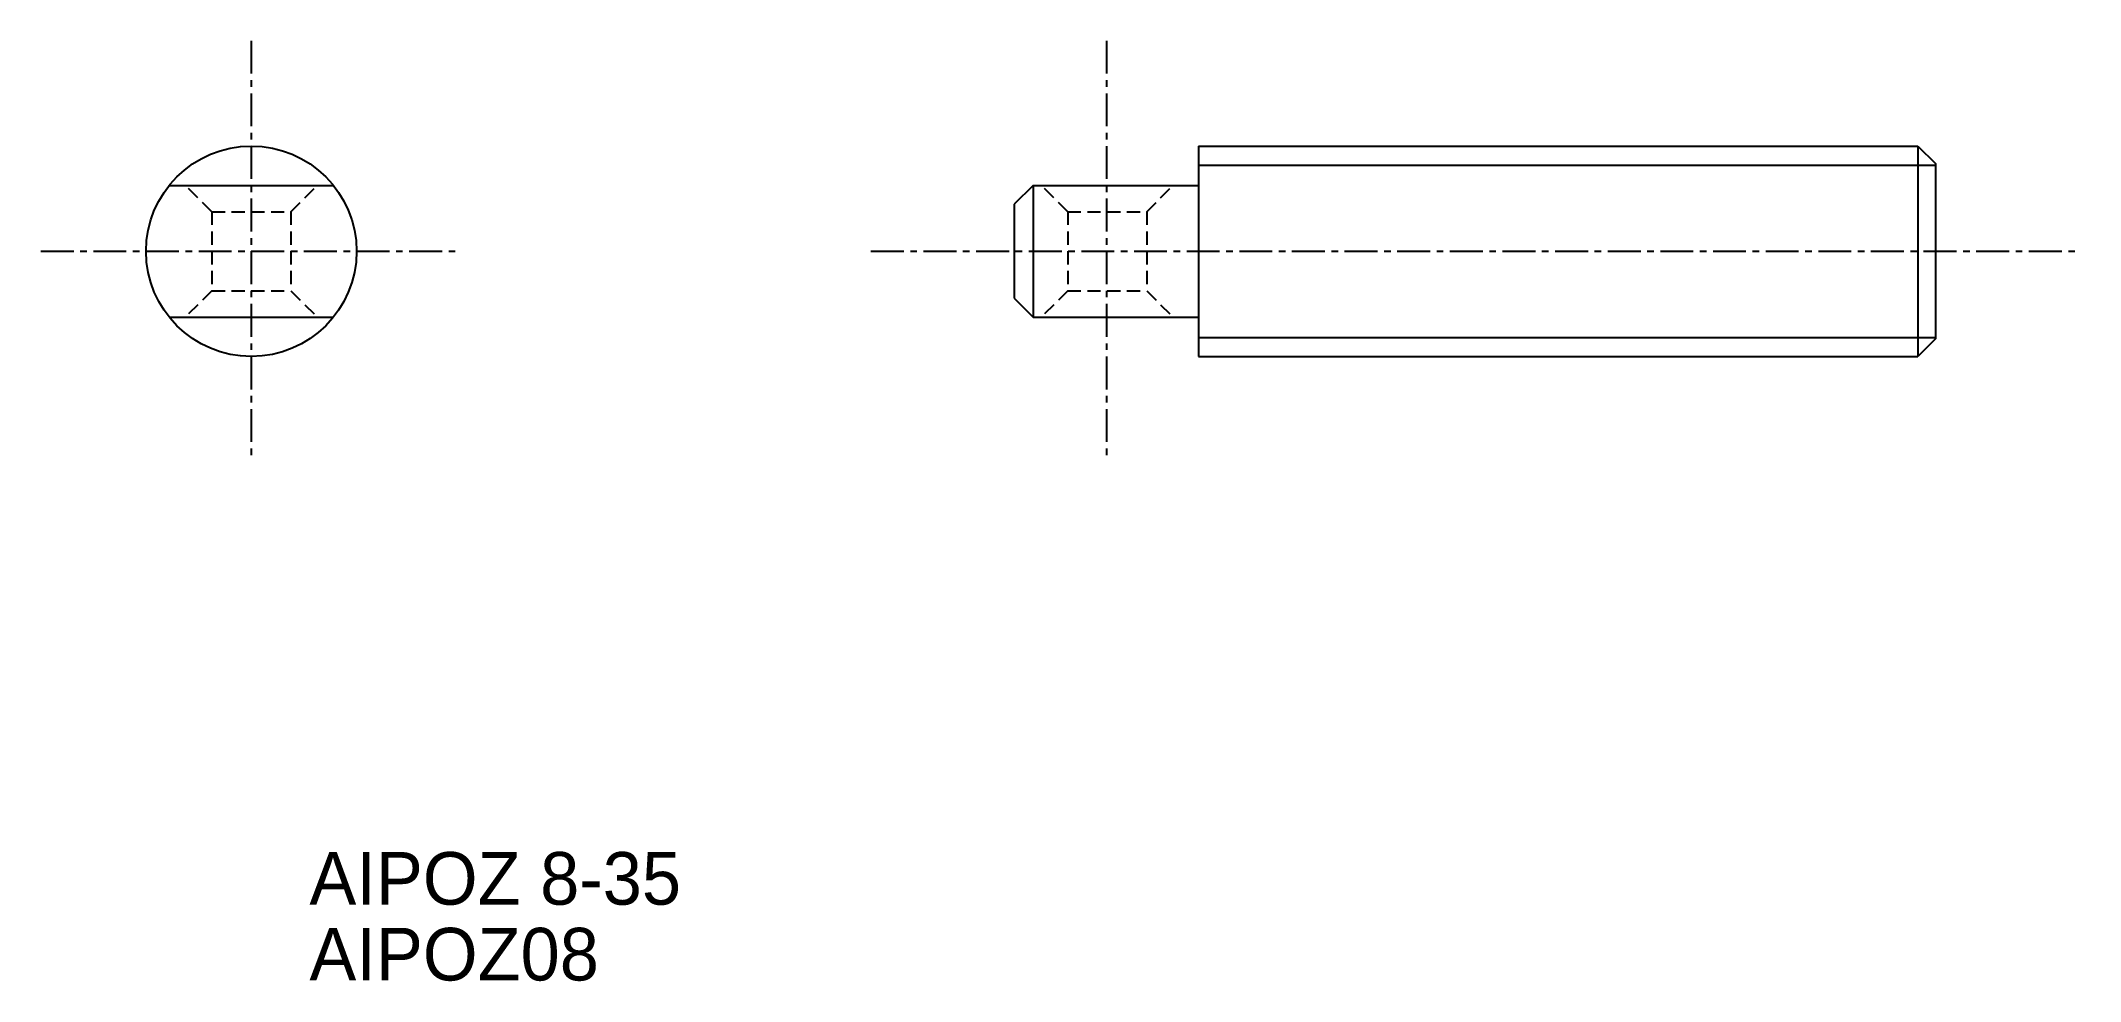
# Model space of a CAD drawing. Extents: x 53.4 to 130.9, y 108.1 to 143.9.
import ezdxf

# ---------------------------------------------------------------- set-up
doc = ezdxf.new("R2010")
doc.units = 0
doc.linetypes.add('CENTER', pattern=[2, 1.25, -0.25, 0.25, -0.25])
doc.linetypes.add('DASHED', pattern=[0.75, 0.5, -0.25])
doc.layers.get('0').update_dxf_attribs({"linetype": 'CONTINUOUS'})
doc.layers.add('CENTER', color=1, linetype='CENTER')

msp = doc.modelspace()

# ---------------------------------------------------------------- linework, layer by layer
at = {"color": 7, "linetype": 'CONTINUOUS'}
for p, q in [((97.377, 139.856), (124.711, 139.856)), ((97.377, 139.856), (97.377, 131.856)), ((124.711, 139.856), (125.377, 139.189)), ((124.711, 139.856), (124.711, 131.856)), ((125.377, 139.189), (125.377, 132.523)), ((58.264, 138.356), (64.509, 138.356)), ((91.091, 138.356), (90.377, 137.642)), ((91.091, 138.356), (91.091, 133.356)), ((91.091, 138.356), (97.377, 138.356)), ((90.377, 137.642), (90.377, 134.07)), ((90.377, 134.07), (91.091, 133.356)), ((58.264, 133.356), (64.509, 133.356)), ((91.091, 133.356), (97.377, 133.356)), ((125.377, 132.523), (124.711, 131.856)), ((97.377, 131.856), (124.711, 131.856))]:
    msp.add_line(p, q, dxfattribs=at)
at = {"color": 3, "linetype": 'CONTINUOUS'}
for p, q in [((97.377, 139.134), (125.377, 139.134)), ((97.377, 132.578), (125.377, 132.578))]:
    msp.add_line(p, q, dxfattribs=at)
at = {"color": 3, "linetype": 'DASHED'}
for p, q in [((59.886, 137.356), (58.886, 138.356)), ((62.886, 137.356), (63.886, 138.356)), ((92.407, 137.356), (91.407, 138.356)), ((95.407, 137.356), (96.407, 138.356)), ((59.886, 137.356), (59.886, 134.523)), ((59.886, 137.356), (62.886, 137.356)), ((62.886, 137.356), (62.886, 134.523)), ((92.407, 137.356), (95.407, 137.356)), ((92.407, 137.356), (92.407, 134.523)), ((95.407, 137.356), (95.407, 134.523)), ((59.886, 134.356), (58.886, 133.356)), ((59.886, 134.356), (62.886, 134.356)), ((62.886, 134.356), (63.886, 133.356)), ((92.407, 134.356), (91.407, 133.356)), ((92.407, 134.356), (95.407, 134.356)), ((95.407, 134.356), (96.407, 133.356))]:
    msp.add_line(p, q, dxfattribs=at)
at = {"color": 7, "linetype": 'CONTINUOUS'}
msp.add_circle((61.386, 135.856), 4, dxfattribs=at)
at = {"layer": 'CENTER', "color": 1, "linetype": 'CENTER'}
for p, q in [((61.386, 143.856), (61.386, 127.856)), ((93.877, 143.856), (93.877, 127.856)), ((53.386, 135.856), (69.328, 135.856)), ((84.927, 135.856), (130.877, 135.856))]:
    msp.add_line(p, q, dxfattribs=at)

# ---------------------------------------------------------------- texts
for s, p in [('AIPOZ 8-35', (63.593, 111.02)), ('AIPOZ08', (63.593, 108.139))]:
    msp.add_text(s, height=2).set_placement(p)

doc.saveas('drawing.dxf')
